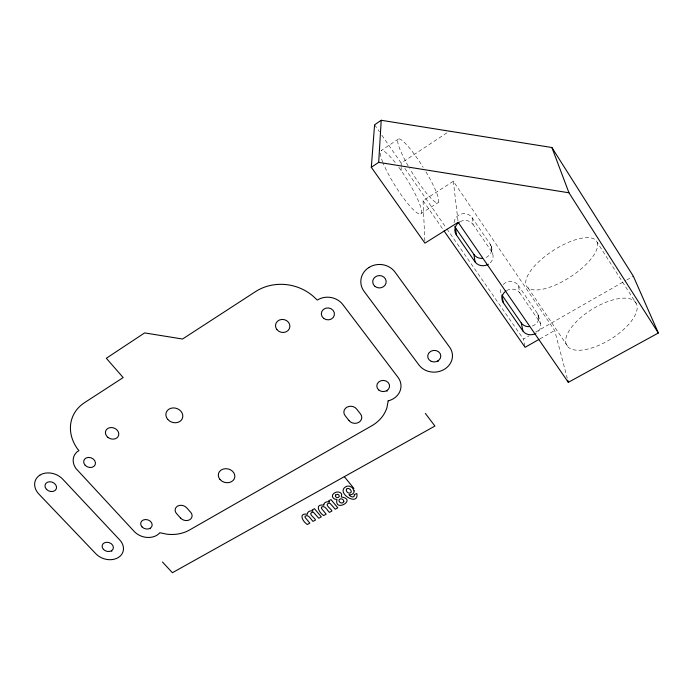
<?xml version="1.0" encoding="UTF-8"?>
<svg xmlns="http://www.w3.org/2000/svg" width="693" height="693" viewBox="0 0 693 693"><rect width="100%" height="100%" fill="white"/><g stroke="black" fill="none" stroke-linecap="round" stroke-linejoin="round"><path stroke-width="0.52" stroke-dasharray="3.46 2.6" d="M401.152 170.547L401.16 167.351M401.169 166.294L401.186 163.098L449.436 131.168M398.432 139.007L381.15 150.606A37.275 6.696 57.9 0 1 395.946 163.47M424.844 241.008L423.059 200.753L453.343 181.28L554.703 330.474L567.229 378.187M420.876 213.643L438.279 202.529M524.887 346.275L523.414 339.068L529.045 335.845M535.628 332.077L625.831 280.5M626.767 279.963L633.341 276.195M539.899 338.894L554.703 330.474M374.584 124.809L379.426 131.765M381.843 135.248L402.416 164.873M404.885 168.434L446.249 227.971M446.864 228.863L523.414 339.068M423.059 200.753L442.853 229.175M454.088 222.67A9.78 9.061 -16.4 0 1 461.347 213.998A9.78 9.061 -16.4 0 1 472.054 217.585L473.076 224.463L491.683 251.706A9.841 8.948 -14.9 0 1 489.137 263.756M503.161 284.459A9.572 8.541 -14.4 0 1 518.191 285.265L519.854 292.94L539.414 321.578A9.615 8.42 -13.5 0 1 535.984 333.342M472.054 217.585L490.41 244.508L491.683 251.706M518.191 285.265L537.499 313.591L539.414 321.578M528.049 287.846L568.425 347.358M597.158 242.307A41.597 15.748 -32.9 0 1 549.047 287.456A41.597 15.748 -32.9 0 1 538.816 261.685A41.597 15.748 -32.9 0 1 597.158 242.307L636.503 303.889A40.61 17.594 -31.7 0 1 589.89 348.518A40.61 17.594 -31.7 0 1 577.884 320.192A40.61 17.594 -31.7 0 1 636.503 303.889M538.452 315.558L540.384 323.57M491.432 246.587L492.723 253.811M453.343 181.28L458.03 221.249M537.499 313.591A9.485 8.325 -13.9 0 1 531.869 326.212M500.892 292.922A9.572 8.541 -14.4 0 1 500.788 288.479M490.41 244.508A9.693 8.853 -15.5 0 1 484.918 257.926M506.574 290.601A9.711 8.637 -14 0 1 519.854 292.94M398.821 167.282A37.275 6.696 57.9 0 1 420.833 207.831A37.275 6.696 57.9 0 1 408.671 204.617A37.275 6.696 57.9 0 1 383.142 163.141M382.805 162.309A37.275 6.696 57.9 0 1 380.275 153.292M460.187 221.63A9.919 9.165 -15.7 0 1 473.076 224.463M425.935 171.821A37.517 6.107 58 0 1 437.066 202.824A37.517 6.107 58 0 1 409.719 168.642M408.238 166.077A37.517 6.107 58 0 1 399.116 138.895A37.517 6.107 58 0 1 423.18 167.308"/><path stroke-width="1.04" d="M371.309 167.299L378.699 162.361L381.219 120.279L551.879 147.514L633.341 276.195L658.35 332.995L568.312 382.337L458.151 222.306L424.939 243.13L371.309 167.299L374.584 124.809L381.219 120.279M538.972 339.414L525.103 347.306L444.083 230.951M378.699 162.361L568.962 192.784L658.35 332.995M111.417 550.822L111.85 551.238M162.483 562.006L172.401 572.721L434.927 426.048L425.355 413.426M150.112 528.317L150.52 528.759M386.737 390.687L387.162 391.181M437.759 361.01L438.175 361.529M344.326 476.663L353.941 488.487M454.799 226.516A9.78 9.061 -16.4 0 0 455.578 227.902L456.349 234.892L475.026 261.859A9.841 8.948 -14.9 0 0 488.435 264.224M502.061 295.894L503.3 302.685L522.938 331.046A9.615 8.42 -13.5 0 0 535.247 333.731M455.578 227.902L473.986 254.556L475.026 261.859M501.879 294.923L521.266 322.973L522.938 331.046M551.879 147.514L568.962 192.784M567.775 380.266L568.312 382.337M529.435 326.637A9.485 8.325 -13.9 0 1 521.266 322.973M482.441 258.394A9.693 8.853 -15.5 0 1 473.986 254.556M503.3 302.685A9.711 8.637 -14 0 1 505.873 291.051M456.349 234.892A9.919 9.165 -15.7 0 1 459.433 222.063M307.415 513.374L307.406 514.215C298.233 512.777 302.417 521.387 307.328 524.506L309.832 523.137L305.145 517.489L305.007 516.224C308.428 513.53 311.044 519.776 313.028 521.379L315.54 520.001C315.237 518.13 307.926 514.145 311.859 512.378A2.131 1.75 7.3 0 1 313.842 512.707L318.78 518.225L321.301 516.839L314.457 508.688L312.127 509.979L313.071 511.087C311.018 510.472 308.064 511.053 307.415 513.374M388.193 400.788L386.937 407.649A37.439 32.597 4.6 0 1 371.846 425.736L189.475 530.032A34.936 28.257 15.9 0 1 166.97 534.199L159.78 532.718L159.459 533.186A16.234 12.959 16.6 0 1 134.208 531.444L76.048 468.607A16.779 13.6 21.2 0 1 77.114 451.819L78.941 450.649L77.573 448.977A42.637 35.213 21.2 0 1 84.529 402.668L123.172 377.581L106.315 358.264L144.629 332.909L182.536 339.024L255.561 291.597A45.227 40.653 12.2 0 1 315.61 298.518L317.281 300.078A18.261 16.563 7.1 0 1 342.844 304.582L398.016 377.356A17.784 15.558 1.5 0 1 388.946 400.658L388.193 400.788M323.822 504.313L323.804 505.162C314.605 503.716 318.676 512.37 323.631 515.566L326.169 514.171L321.491 508.471L321.37 507.198C324.818 504.461 327.434 510.767 329.4 512.396L331.947 511.001C331.644 509.112 324.333 505.067 328.3 503.3A2.148 1.767 6.3 0 1 330.301 503.629L335.23 509.208L337.786 507.804L330.959 499.566L328.603 500.866L329.539 502.001C327.46 501.377 324.489 501.975 323.822 504.313M354.123 490.887C354.34 493.563 351.36 495.417 348.943 494.681C350.008 496.257 353.144 498.267 354.435 495.885L354.123 494.663L356.834 493.511C359.191 507.484 334.355 492.264 346.431 486.417A4.912 4.08 5 0 1 349.471 486.2L352.252 487.56L354.123 490.887M332.475 495.278C331.878 497.765 334.667 499.792 336.971 499.324C333.913 513.089 357.588 499.445 341.277 496.95L341.71 494.308A4.288 3.552 5.8 0 0 340.003 492.489C337.361 491.112 333.576 492.532 332.475 495.278M346.5 489.163L346.24 489.951C346.214 492.169 349.289 494.369 351.013 492.411L351.273 491.692C351.186 489.587 348.232 487.136 346.5 489.163M343.815 501.507L343.511 502.226C342.021 504.045 338.834 502.512 338.938 500.303L339.241 499.61C340.739 497.791 343.927 499.263 343.815 501.507M335.603 495.001L335.36 496.179C335.914 497.955 338.712 498.059 339.327 496.292L338.92 495.027L337.664 494.274L335.603 495.001M39.856 475.155L38.392 476.238A16.563 13.124 22 0 0 38.877 494.074L95.911 553.82A16.017 12.526 17.8 0 0 112.656 559.52L114.553 559.121A16.017 12.526 17.8 0 0 119.707 539.916L62.751 479.192A16.563 13.124 22 0 0 39.856 475.155M368.919 267.481L366.995 268.884A18.668 17.169 -0.3 0 0 364.076 291.355L419.031 365.081A18.2 16.069 -4 0 0 437.465 371.846L439.76 371.318A18.2 16.069 -4 0 0 449.636 347.202L394.993 272.08A18.668 17.169 -0.3 0 0 368.919 267.481M107.9 437.344L106.705 436.122A6.817 5.631 21.2 0 1 107.528 428.646A6.817 5.631 21.2 0 1 116.337 429.365L117.533 430.596A6.817 5.631 21.2 0 1 116.693 438.045A6.817 5.631 21.2 0 1 107.9 437.344M180.63 518.121L176.568 513.617A6.549 5.301 15.1 0 1 177.521 506.15A6.549 5.301 15.1 0 1 186.634 507.761L190.696 512.3A6.54 5.284 14.8 0 1 189.709 519.715A6.54 5.284 14.8 0 1 180.63 518.121M349.09 420.651L345.114 415.635A6.991 6.046 4.6 0 1 346.855 407.241A6.991 6.046 4.6 0 1 356.583 408.965L360.551 414.016A6.973 6.012 4.3 0 1 358.783 422.349A6.973 6.012 4.3 0 1 349.09 420.651M141.996 526.871A5.847 4.66 16.6 0 0 151.828 526.489A5.847 4.66 16.6 0 0 145.461 519.533A5.847 4.66 16.6 0 0 141.996 526.871M167.741 419.404A8.611 7.285 18.3 0 0 182.268 418.676A8.611 7.285 18.3 0 0 173.025 407.926A8.611 7.285 18.3 0 0 167.741 419.404M220.01 479.513A8.359 6.939 13.2 0 0 234.243 478.906A8.359 6.939 13.2 0 0 225.468 468.693A8.359 6.939 13.2 0 0 220.01 479.513M323.692 318.39A6.575 5.96 7.1 0 0 334.364 315.046A6.575 5.96 7.1 0 0 325.623 308.238A6.575 5.96 7.1 0 0 323.692 318.39M378.958 390.168A6.402 5.605 1.5 0 0 389.466 387.153A6.402 5.605 1.5 0 0 381.167 380.674A6.402 5.605 1.5 0 0 378.958 390.168M85.118 465.22A6.038 4.894 21.2 0 0 95.158 464.76A6.038 4.894 21.2 0 0 88.427 457.415A6.038 4.894 21.2 0 0 85.118 465.22M276.888 329.582A7.233 6.506 12.2 0 0 289.293 328.846A7.233 6.506 12.2 0 0 281.904 319.43A7.233 6.506 12.2 0 0 276.888 329.582M375.034 286.417A6.722 6.176 -0.3 0 0 386.044 282.935A6.722 6.176 -0.3 0 0 377.269 275.909A6.722 6.176 -0.3 0 0 375.034 286.417M431.211 361.348A6.549 5.787 -4 0 0 440.8 355.847A6.549 5.787 -4 0 0 430.751 351.334A6.549 5.787 -4 0 0 431.211 361.348M46.448 489.327A5.96 4.73 22 0 0 56.28 488.903A5.96 4.73 22 0 0 49.541 481.748A5.96 4.73 22 0 0 46.448 489.327M103.439 549.367A5.769 4.513 17.8 0 0 113.08 549.055A5.769 4.513 17.8 0 0 106.731 542.255A5.769 4.513 17.8 0 0 103.439 549.367"/></g></svg>
